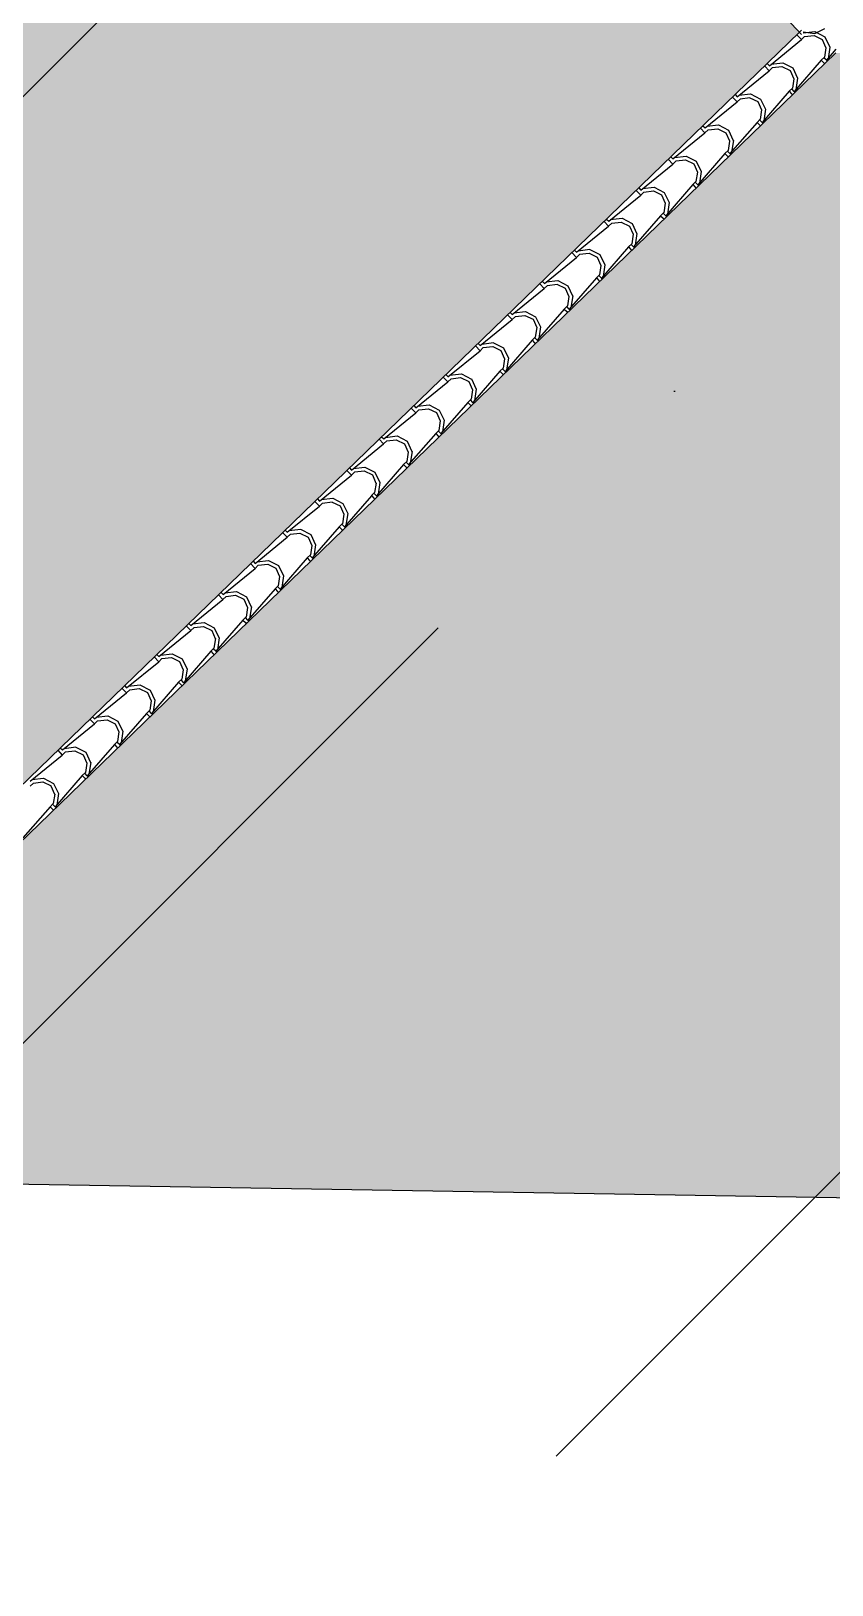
# Model space of a CAD drawing. Header units: millimetres. Extents: x 648844 to 649530, y 1246379 to 1246752.
# Drawn here: x 649233.36 to 649236.35, y 1246479.68 to 1246485.48 of the extents above; entities that cross this region are included whole.
import ezdxf

# ---------------------------------------------------------------- set-up
doc = ezdxf.new("R2010")
doc.units = ezdxf.units.MM
doc.header["$LTSCALE"] = 20
doc.header["$MEASUREMENT"] = 0
doc.layers.get('0').update_dxf_attribs({"linetype": 'CONTINUOUS'})
doc.layers.add('TECHO', color=30, linetype='CONTINUOUS')

# ---------------------------------------------------------------- blocks, each defined once
blk = doc.blocks.new('TEJA45')
at = {"layer": 'TECHO'}
for p, q in [((-1.491325941711231, 2.938754059107264), (-1.392073490365533, 3.056911568738805)), ((-1.609483662184033, 2.820596588504205), (-1.510231210838334, 2.938754098135746)), ((-1.522165615273849, 2.888982832332363), (-1.516257691783522, 2.932701188585078)), ((-1.510186875845577, 2.938745022150432), (-1.513753935436576, 2.942312081741427)), ((-1.510186875845605, 2.938745022150421), (-1.500734272394702, 2.929292418699518)), ((-1.507813047882699, 2.891654975032647), (-1.503086780620322, 2.927102184309398)), ((-1.500734272394673, 2.948197625601342), (-1.504301331985666, 2.95176468519233)), ((-1.503097423257209, 2.926929267836826), (-1.491281668943579, 2.938745022150453)), ((-1.49128166894377, 2.938745022150432), (-1.500734272394673, 2.948197625601335)), ((-1.503098014517263, 2.851279628119784), (-1.522003237734651, 2.88908999400703)), ((-1.493480520623876, 2.860916346264851), (-1.507659434346635, 2.891637383167058)), ((-1.465308987481798, 2.832407404116246), (-1.503119353369044, 2.851312627333634)), ((-1.462787576094982, 2.846724118068312), (-1.493508612997189, 2.860903031791072)), ((-1.427362813048838, 2.8513227440679), (-1.462810022325584, 2.846596476805527)), ((-1.41566084133661, 2.863124194543236), (-1.427476595650241, 2.851308440229609)), ((-1.727641382656969, 2.702439117900973), (-1.628388931311271, 2.820596627532513)), ((-1.640324190830356, 2.770824455898556), (-1.634416267340029, 2.81454281215127)), ((-1.628344418981847, 2.820587479014158), (-1.631911478572839, 2.82415453860515)), ((-1.628344418981868, 2.820587479014147), (-1.618891815530965, 2.811134875563244)), ((-1.625970498497189, 2.773498493941911), (-1.621244231234812, 2.808945703218662)), ((-1.618891815530944, 2.830040082465064), (-1.622458875121929, 2.833607142056053)), ((-1.621254966393487, 2.808771724700552), (-1.609439212079856, 2.820587479014179)), ((-1.609439212080048, 2.820587479014161), (-1.618891815530951, 2.830040082465064)), ((-1.415650366864142, 2.844215556880823), (-1.533807876495686, 2.744963105535124)), ((-1.42165768707698, 2.838195342137173), (-1.465376043329698, 2.83228741864685)), ((-1.621255544396, 2.733121896871847), (-1.640160767613388, 2.770932262759093)), ((-1.611636929394813, 2.742759883074104), (-1.625815843117572, 2.773480919976311)), ((-1.583466718729717, 2.714249874237503), (-1.621277084616963, 2.73315509745489)), ((-1.580944039285683, 2.728567709297419), (-1.61166507618789, 2.742746623020178)), ((-1.545519294137819, 2.733165293453617), (-1.580966503414565, 2.728439026191243)), ((-1.533818384472887, 2.744966651406965), (-1.545634138786518, 2.733150897093338)), ((-1.516392857943956, 2.727541124878073), (-1.533818384472831, 2.744966651406948)), ((-1.845799103129757, 2.584281647297914), (-1.746546651784058, 2.702439156929454)), ((-1.758482766386621, 2.652666079466556), (-1.752574842896294, 2.696384435719271)), ((-1.74650196211811, 2.702429935877895), (-1.750069021709102, 2.70599699546889)), ((-1.746501962118138, 2.702429935877877), (-1.737049358667235, 2.692977332426974)), ((-1.744127949111437, 2.655342012852969), (-1.73940168184906, 2.69078922212972)), ((-1.737049358667214, 2.711882539328798), (-1.740616418258206, 2.715449598919786)), ((-1.739412509529764, 2.690614181564278), (-1.727596755216133, 2.702429935877905)), ((-1.727596755216311, 2.702429935877895), (-1.737049358667214, 2.711882539328798)), ((-1.533807837467243, 2.726057836407978), (-1.651965347098788, 2.62680538506228)), ((-1.539816063509036, 2.720036766580851), (-1.583534419761754, 2.714128843090528)), ((-1.525845461394859, 2.718088521427173), (-1.533818384472831, 2.726061444505142)), ((-1.739413074274765, 2.61496416562397), (-1.758318297492153, 2.652774531511216)), ((-1.729793338165379, 2.624603419882536), (-1.743972251888138, 2.655324456784744)), ((-1.701624449977587, 2.596092344358734), (-1.739434815864833, 2.614997567576122)), ((-1.699100502478018, 2.610411300527293), (-1.729821539380225, 2.624590214250052)), ((-1.6636757752268, 2.615007842839329), (-1.699122984503546, 2.610281575576956)), ((-1.651975927609165, 2.626809108270695), (-1.663791681922795, 2.614993353957068)), ((-1.634550401080226, 2.609383581741803), (-1.651975927609101, 2.626809108270681)), ((-1.963956823602409, 2.466124176695029), (-1.86470437225671, 2.58428168632657)), ((-1.876641341943376, 2.53450770303095), (-1.87073341845305, 2.578226059283665)), ((-1.864659505254387, 2.584272392741614), (-1.868226564845386, 2.587839452332609)), ((-1.864659505254409, 2.584272392741603), (-1.855206901803506, 2.5748197892907)), ((-1.86228539972555, 2.537185531764937), (-1.857559132463173, 2.572632741041687)), ((-1.855206901803498, 2.593724996192527), (-1.85877396139449, 2.597292055783516)), ((-1.857570052666041, 2.572456638428005), (-1.845754298352411, 2.584272392741632)), ((-1.845754298352588, 2.584272392741617), (-1.855206901803491, 2.59372499619252)), ((-1.651965308070309, 2.607900115935173), (-1.770122817701854, 2.508647664589475)), ((-1.657974439943793, 2.601878191024166), (-1.701692796196511, 2.595970267533843)), ((-1.644003004531122, 2.599930978290903), (-1.651975927609094, 2.607903901368879)), ((-1.857570604153551, 2.496806434376108), (-1.876475827370939, 2.534616800263354)), ((-1.847949746935555, 2.506446956690137), (-1.862128660658314, 2.537167993592345)), ((-1.81978218122547, 2.477934814479969), (-1.857592547112716, 2.496840037697357)), ((-1.817256965670367, 2.49225489175716), (-1.847978002572574, 2.506433805479919)), ((-1.781832256315774, 2.496850392225053), (-1.81727946559252, 2.492124124962679)), ((-1.770133470745442, 2.508651565134425), (-1.781949225059073, 2.496835810820798)), ((-1.752707944216503, 2.491226038605529), (-1.770133470745385, 2.508651565134411)), ((-2.082114544075353, 2.347966706091803), (-1.982862092729654, 2.466124215723344)), ((-1.994799917499641, 2.416349326598954), (-1.988891994009315, 2.460067682851669)), ((-1.982817048390658, 2.466114849605344), (-1.986384107981657, 2.469681909196343)), ((-1.982817048390686, 2.466114849605333), (-1.973364444939783, 2.45666224615443)), ((-1.980442850339919, 2.419029050675103), (-1.975716583077542, 2.454476259951853)), ((-1.973364444939762, 2.47556745305625), (-1.976931504530747, 2.479134512647239)), ((-1.975727595802319, 2.454299095291731), (-1.963911841488688, 2.466114849605358)), ((-1.963911841488859, 2.46611484960534), (-1.973364444939762, 2.475567453056243)), ((-1.770122778673361, 2.489742395462365), (-1.888280288304905, 2.390489944116666)), ((-1.776132816376737, 2.483719615467727), (-1.819851172629456, 2.477811691977404)), ((-1.762160547667406, 2.481773435154633), (-1.770133470745371, 2.489746358232598)), ((-1.975728134032288, 2.378648703128178), (-1.994633357249675, 2.416459069015424)), ((-1.966106155705724, 2.388290493497742), (-1.980285069428483, 2.419011530399949)), ((-1.935413428861061, 2.374098482986273), (-1.966134465763268, 2.388277396709032)), ((-1.888291013881719, 2.390494021998155), (-1.90010676819535, 2.378678267684528)), ((-1.870865487352773, 2.373068495469258), (-1.888291013881648, 2.390494021998133)), ((-2.200272264548296, 2.229809235488567), (-2.101019813202598, 2.347966745120107)), ((-2.112958493056141, 2.29819095016515), (-2.107050569565814, 2.341909306417865)), ((-2.100974591526935, 2.347957306469077), (-2.104541651117927, 2.351524366060072)), ((-2.100974591526956, 2.347957306469056), (-2.091521988076053, 2.338504703018152)), ((-2.098600300954161, 2.300872569586161), (-2.093874033691783, 2.336319778862912)), ((-2.091521988076039, 2.357409909919983), (-2.095089047667024, 2.360976969510965)), ((-2.093885138938596, 2.336141552155457), (-2.082069384624965, 2.347957306469084)), ((-2.082069384625136, 2.347957306469073), (-2.091521988076039, 2.357409909919976)), ((-1.888280249276434, 2.37158467498956), (-2.006437758907978, 2.272332223643861)), ((-1.937939912473368, 2.359777284601215), (-1.975750278360614, 2.378682507818603)), ((-1.894291192810599, 2.365561039911164), (-1.938009549063317, 2.359653116420841)), ((-1.899988737404293, 2.378692941610829), (-1.935435946681039, 2.373966674348456)), ((-1.880318090803677, 2.363615892018363), (-1.888291013881641, 2.371588815096327)), ((-2.093885663911045, 2.260490971880294), (-2.112790887128433, 2.298301337767541)), ((-2.084262564476674, 2.270134030307005), (-2.098441478199433, 2.300855067209213)), ((-2.053569892051748, 2.25594207421538), (-2.084290928953955, 2.270120987938139)), ((-2.006448557017997, 2.272336478861885), (-2.018264311331627, 2.260520724548257)), ((-1.989023030489044, 2.254910952332985), (-2.006448557017926, 2.272336478861867)), ((-2.318429985020934, 2.111651764885686), (-2.219177533675236, 2.229809274517226)), ((-2.231117068612647, 2.180032573731356), (-2.225209145122321, 2.223750929984071)), ((-2.219132134663198, 2.229799763332796), (-2.222699194254197, 2.233366822923792)), ((-2.219132134663234, 2.229799763332785), (-2.209679531212331, 2.220347159881882)), ((-2.216757751568522, 2.182716088496324), (-2.212031484306145, 2.218163297773074)), ((-2.209679531212309, 2.239252366783706), (-2.213246590803301, 2.242819426374698)), ((-2.212042682074873, 2.217984009019183), (-2.200226927761243, 2.22979976333281)), ((-2.200226927761406, 2.2297997633328), (-2.209679531212309, 2.239252366783703)), ((-2.006437719879585, 2.25342695451668), (-2.124595229511129, 2.154174503170982)), ((-2.056097643721252, 2.24161975472245), (-2.093908009608498, 2.260524977939838)), ((-2.012449569244438, 2.2474024643546), (-2.056167925497157, 2.241494540864277)), ((-2.018145218494176, 2.260535490996432), (-2.053592427770923, 2.255809223734058)), ((-1.998475633939947, 2.245458348882085), (-2.006448557017919, 2.253431271960061)), ((-2.212043193789803, 2.142333240632382), (-2.230948417007191, 2.180143606519628)), ((-2.20241897324761, 2.151977567116258), (-2.216597886970369, 2.182698604018466)), ((-2.171726355244928, 2.137785665445634), (-2.202447392147135, 2.151964579168393)), ((-2.124606100154274, 2.154178935725614), (-2.136421854467905, 2.142363181411987)), ((-2.107180573625321, 2.136753409196714), (-2.124606100154196, 2.154178935725589)), ((-2.436587705493885, 1.993494294282453), (-2.337335254148186, 2.111651803913993)), ((-2.349275644168912, 2.061874197299353), (-2.343367720678586, 2.105592553552068)), ((-2.337289677799475, 2.111642220196526), (-2.340856737390467, 2.115209279787518)), ((-2.337289677799504, 2.111642220196511), (-2.327837074348601, 2.102189616745608)), ((-2.33491520218265, 2.064559607408288), (-2.330188934920272, 2.100006816685038)), ((-2.327837074348579, 2.121094823647432), (-2.331404133939571, 2.124661883238428)), ((-2.330200225211151, 2.099826465882909), (-2.31838447089752, 2.111642220196536)), ((-2.318384470897676, 2.111642220196526), (-2.327837074348579, 2.121094823647429)), ((-2.124595190482559, 2.135269234043939), (-2.242752700114103, 2.03601678269824)), ((-2.17425537496915, 2.123462224843689), (-2.212065740856396, 2.142367448061076)), ((-2.130607945679202, 2.129243888797919), (-2.17432630193192, 2.123335965307596)), ((-2.136301699582702, 2.142378040382205), (-2.171748908859449, 2.137651773119831)), ((-2.116633177076217, 2.127300805745815), (-2.124606100154182, 2.13527372882378)), ((-2.330200723668554, 2.024175509384502), (-2.349105946885942, 2.061985875271748)), ((-2.320575382017786, 2.033821103923863), (-2.334754295740545, 2.06454214082607)), ((-2.289882818435615, 2.01962925667474), (-2.320603855337822, 2.033808170397499)), ((-2.242763643290552, 2.036021392589344), (-2.254579397604182, 2.024205638275717)), ((-2.225338116761591, 2.018595866060441), (-2.242763643290466, 2.036021392589316)), ((-2.554745425966679, 1.875336823679397), (-2.455492974620981, 1.993494333310938)), ((-2.467434219725661, 1.943715820863755), (-2.461526296235334, 1.987434177116469)), ((-2.455447220935753, 1.993484677060259), (-2.459014280526752, 1.997051736651255)), ((-2.455447220935774, 1.993484677060245), (-2.445994617484871, 1.984032073609342)), ((-2.453072652796898, 1.946403126319346), (-2.448346385534521, 1.981850335596096)), ((-2.44599461748485, 2.002937280511166), (-2.449561677075842, 2.006504340102154)), ((-2.448357768347428, 1.981668922746636), (-2.436542014033797, 1.993484677060263)), ((-2.436542014033947, 1.993484677060259), (-2.44599461748485, 2.002937280511162)), ((-2.242752661085667, 2.017111513571098), (-2.360910170717212, 1.9178590622254)), ((-2.292413106217069, 2.005304694964952), (-2.330223472104315, 2.02420991818234)), ((-2.248766322111251, 2.011085313241601), (-2.292484678363969, 2.005177389751278)), ((-2.254458180671243, 2.024220589767982), (-2.28990538994799, 2.019494322505608)), ((-2.234790720212494, 2.009143262609545), (-2.242763643290459, 2.017116185687509)), ((-2.44835825354734, 1.906017778136647), (-2.467263476764728, 1.943828144023893)), ((-2.438731790788353, 1.915664640732292), (-2.452910704511112, 1.946385677634499)), ((-2.408039281627133, 1.901472847904234), (-2.43876031852934, 1.915651761626993)), ((-2.360921186426829, 1.917863849453074), (-2.372736940740459, 1.906048095139447)), ((-2.343495659897862, 1.90043832292417), (-2.360921186426737, 1.917863849453049)), ((-2.672903146439467, 1.757179353076342), (-2.573650695093768, 1.875336862707883)), ((-2.585592795282174, 1.825557444429958), (-2.579684871791848, 1.869275800682672)), ((-2.573604764072023, 1.875327133923982), (-2.577171823663022, 1.878894193514977)), ((-2.573604764072044, 1.875327133923967), (-2.564152160621141, 1.865874530473064)), ((-2.571230103411139, 1.828246645230415), (-2.566503836148762, 1.863693854507165)), ((-2.564152160621127, 1.884779737374888), (-2.567719220212119, 1.88834679696588)), ((-2.566515311483705, 1.863511379610362), (-2.554699557170075, 1.875327133923989)), ((-2.554699557170224, 1.875327133923978), (-2.564152160621127, 1.884779737374881)), ((-2.360910131688769, 1.898953793098254), (-2.479067641320313, 1.799701341752556)), ((-2.410570837464959, 1.887147165086184), (-2.448381203352206, 1.906052388303571)), ((-2.366924698545105, 1.892926737685034), (-2.410643054797823, 1.887018814194711)), ((-2.372614661760217, 1.906063139153702), (-2.408061871036963, 1.901336871891328)), ((-2.352948263348765, 1.890985719473271), (-2.360921186426737, 1.898958642551243)), ((-2.566515783426098, 1.78786004688876), (-2.585421006643486, 1.825670412776006)), ((-2.556888199558905, 1.797508177540724), (-2.571067113281664, 1.828229214442931)), ((-2.479078729563106, 1.799706306316804), (-2.490894483876737, 1.787890552003176)), ((-2.461653203034139, 1.782280779787897), (-2.479078729563014, 1.799706306316772)), ((-2.791060866912261, 1.639021882473276), (-2.691808415566562, 1.757179392104817)), ((-2.703751370838674, 1.707399067996157), (-2.697843447348347, 1.751117424248871)), ((-2.691762307208286, 1.757169590787711), (-2.695329366799285, 1.760736650378707)), ((-2.691762307208322, 1.757169590787701), (-2.682309703757419, 1.747716987336798)), ((-2.689387554025622, 1.710090164139668), (-2.684661286763244, 1.745537373416418)), ((-2.68230970375739, 1.766622194238618), (-2.685876763348382, 1.770189253829606)), ((-2.684672854619983, 1.745353836474088), (-2.672857100306352, 1.757169590787715)), ((-2.672857100306487, 1.757169590787715), (-2.68230970375739, 1.766622194238618)), ((-2.479067602291835, 1.780796072625453), (-2.597225111923379, 1.681543621279754)), ((-2.528728568712815, 1.768989635207408), (-2.566538934600061, 1.787894858424796)), ((-2.526195744818651, 1.783316439133724), (-2.556916781720858, 1.797495352856483)), ((-2.485083074978945, 1.774768162128474), (-2.528801431231663, 1.768860238638151)), ((-2.490771142849198, 1.787905688539425), (-2.526218352125944, 1.783179421277051)), ((-2.471105806485035, 1.772828176336997), (-2.479078729563007, 1.780801099414965)), ((-2.684673313304828, 1.669702315640802), (-2.703578536522215, 1.707512681528048)), ((-2.675044608329848, 1.679351714349984), (-2.689223522052608, 1.710072751252191)), ((-2.909218587385205, 1.520864411870047), (-2.809966136039506, 1.639021921501588)), ((-2.821909946394939, 1.589240691564164), (-2.816002022904613, 1.632959047816879)), ((-2.809919850344563, 1.639012047651438), (-2.813486909935556, 1.64257910724243)), ((-2.809919850344592, 1.639012047651423), (-2.800467246893689, 1.62955944420052)), ((-2.807545004639749, 1.591933683051629), (-2.802818737377372, 1.627380892328379)), ((-2.800467246893668, 1.648464651102348), (-2.80403430648466, 1.65203171069334)), ((-2.80283039775626, 1.627196293337814), (-2.79101464344263, 1.639012047651441)), ((-2.791014643442765, 1.639012047651441), (-2.800467246893668, 1.648464651102344)), ((-2.597225072894851, 1.662638352152683), (-2.715382582526395, 1.563385900806985)), ((-2.646886299960748, 1.650832105328671), (-2.684696665847994, 1.669737328546059)), ((-2.644352208010176, 1.665160030363211), (-2.675073244912383, 1.67933894408597)), ((-2.603241451413716, 1.65660958657179), (-2.646959807666434, 1.650701663081467)), ((-2.608927623939977, 1.6697482379249), (-2.644374833216723, 1.665021970662526)), ((-2.597236272699384, 1.681548763180533), (-2.609052027013014, 1.669733008866906)), ((-2.579810746170402, 1.664123236651626), (-2.597236272699277, 1.681548763180501)), ((-2.589263349621298, 1.654670633200727), (-2.59723627269927, 1.662643556278695)), ((-2.802830843183607, 1.55154458439295), (-2.821736066400995, 1.589354950280196)), ((-2.793201017100024, 1.561195251157582), (-2.807379930822783, 1.591916288059789)), ((-3.027376307857843, 1.402706941267166), (-2.928123856512144, 1.520864450898706)), ((-2.940068521951446, 1.471082315130367), (-2.934160598461119, 1.514800671383082)), ((-2.928077393480834, 1.520854504515164), (-2.931644453071826, 1.524421564106159)), ((-2.928077393480862, 1.520854504515153), (-2.918624790029959, 1.51140190106425)), ((-2.92570245525399, 1.473777201962687), (-2.920976187991613, 1.509224411239437)), ((-2.918624790029938, 1.530307107966074), (-2.92219184962093, 1.533874167557062)), ((-2.920987940892537, 1.50903875020154), (-2.909172186578907, 1.520854504515167)), ((-2.909172186579035, 1.520854504515167), (-2.918624790029938, 1.53030710796607)), ((-2.715382543497967, 1.544480631679839), (-2.833540053129511, 1.445228180334141)), ((-2.76504403120866, 1.532674575449917), (-2.802854397095906, 1.551579798667305)), ((-2.762508671201701, 1.547003621592701), (-2.793229708103908, 1.56118253531546)), ((-2.721399827845751, 1.538451011015471), (-2.765118184098469, 1.532543087525148)), ((-2.727084105028048, 1.55159078731074), (-2.762531314304795, 1.546864520048366)), ((-2.715393815835661, 1.563391220044263), (-2.727209570149292, 1.551575465730636)), ((-2.697968289306679, 1.545965693515353), (-2.715393815835554, 1.563391220044231)), ((-2.707420892757582, 1.536513090064457), (-2.715393815835547, 1.544486013142421)), ((-2.920988373062372, 1.433386853145059), (-2.939893596279759, 1.471197219032305)), ((-2.911357425870584, 1.443038787966014), (-2.925536339593343, 1.473759824868221)), ((-3.145534028330495, 1.284549470664281), (-3.046281576984796, 1.402706980295822)), ((-3.058227097507704, 1.352923938698371), (-3.052319174017377, 1.396642294951086)), ((-3.046234936617104, 1.402696961378897), (-3.049801996208103, 1.406264020969893)), ((-3.04623493661714, 1.402696961378876), (-3.036782333166236, 1.393244357927973)), ((-3.036782333166215, 1.412149564829807), (-3.0403493927572, 1.415716624420792)), ((-3.039145484028815, 1.390881207065267), (-3.027329729715184, 1.402696961378894)), ((-3.027329729715305, 1.402696961378897), (-3.036782333166208, 1.4121495648298)), ((-2.833540014101025, 1.426322911207034), (-2.95169752373257, 1.327070459861336)), ((-2.883201762456515, 1.414517045571142), (-2.921012128343762, 1.433422268788529)), ((-2.880665134393212, 1.428847212822195), (-2.911386171295419, 1.443026126544954)), ((-2.839558204279591, 1.420292435458908), (-2.883276560532309, 1.414384511968585)), ((-2.845240586117015, 1.43343333669646), (-2.880687795393762, 1.428707069434086)), ((-2.833551358971938, 1.445233676907993), (-2.845367113285569, 1.433417922594366)), ((-2.81612583244295, 1.427808150379082), (-2.833551358971825, 1.445233676907957)), ((-2.825578435893853, 1.418355546928183), (-2.833551358971818, 1.426328470006148)), ((-3.039145902941115, 1.315229121897154), (-3.058051126158503, 1.3530394877844)), ((-3.043859905868239, 1.355620720873752), (-3.039133638605861, 1.391067930150502)), ((-3.029513834641143, 1.32488232477445), (-3.043692748363902, 1.355603361676657)), ((-3.263691748803296, 1.166392000061222), (-3.164439297457598, 1.284549509692763)), ((-3.176385673064452, 1.23476556226278), (-3.170477749574125, 1.278483918515494)), ((-3.164392479753374, 1.28453941824262), (-3.167959539344373, 1.288106477833619)), ((-3.16439247975341, 1.284539418242609), (-3.154939876302507, 1.275086814791706)), ((-3.154939876302478, 1.293992021693526), (-3.15850693589347, 1.297559081284522)), ((-3.157303027165092, 1.272723663928993), (-3.145487272851462, 1.28453941824262)), ((-3.145487272851575, 1.28453941824262), (-3.154939876302478, 1.293992021693523)), ((-2.951697484704127, 1.308165190734183), (-3.069854994335671, 1.208912739388484)), ((-3.00135949370442, 1.296359515692391), (-3.039169859591667, 1.315264738909779)), ((-2.998821597584737, 1.310690804051681), (-3.029542634486944, 1.32486971777444)), ((-2.957716580713459, 1.302133859902348), (-3.001434936966177, 1.296225936412025)), ((-2.963397067206891, 1.315275886082055), (-2.998844276483638, 1.310549618819682)), ((-2.951708902108216, 1.327076133771723), (-2.963524656421846, 1.315260379458095)), ((-2.93428337557922, 1.309650607242808), (-2.951708902108102, 1.327076133771691)), ((-2.943735979030116, 1.300198003791909), (-2.951708902108088, 1.308170926869881)), ((-3.157303432819873, 1.197071390649249), (-3.176208656037261, 1.234881756536495)), ((-3.16201735648248, 1.237464239784806), (-3.157291089220102, 1.272911449061557)), ((-3.147670243411703, 1.206725861582878), (-3.161849157134462, 1.237446898485086)), ((-3.381849469276368, 1.048234529457822), (-3.282597017930669, 1.166392039089363)), ((-3.282550022889659, 1.166381875106353), (-3.286117082480651, 1.169948934697345)), ((-3.28255002288968, 1.166381875106332), (-3.273097419438777, 1.156929271655429)), ((-3.273097419438756, 1.175834478557256), (-3.276664479029741, 1.179401538148245)), ((-3.27546057030137, 1.154566120792719), (-3.263644815987739, 1.166381875106346)), ((-3.263644815987853, 1.166381875106349), (-3.273097419438756, 1.175834478557253)), ((-3.069854955307193, 1.190007470261374), (-3.188012464938737, 1.090755018915676)), ((-3.119517224952311, 1.178201985813626), (-3.157327590839557, 1.197107209031014)), ((-3.116978060776262, 1.192534395281175), (-3.147699097678469, 1.206713309003934)), ((-3.075874957147306, 1.183975284345788), (-3.119593313400024, 1.178067360855465)), ((-3.081553548295865, 1.197118435467772), (-3.117000757572612, 1.192392168205398)), ((-3.069866445244493, 1.208918590635452), (-3.081682199558124, 1.197102836321825)), ((-3.052440918715497, 1.191493064106538), (-3.069866445244365, 1.20891859063541)), ((-3.061893522166393, 1.182040460655639), (-3.069866445244358, 1.190013383733604)), ((-3.294544248621207, 1.116607185827174), (-3.288636325130881, 1.160325542079889)), ((-3.275460962698638, 1.078913659401358), (-3.294366185916026, 1.116724025288605)), ((-3.280174807096721, 1.119307758695868), (-3.275448539834343, 1.154754967972618)), ((-3.265826652182639, 1.088569398392131), (-3.280005565905398, 1.119290435294339)), ((-3.500007189749034, 0.9300770588549305), (-3.400754738403336, 1.048234568486471)), ((-3.400707566025922, 1.048224331970076), (-3.404274625616914, 1.051791391561068)), ((-3.400707566025957, 1.048224331970065), (-3.391254962575054, 1.038771728519162)), ((-3.391254962575026, 1.057676935420989), (-3.394822022166011, 1.061243995011978)), ((-3.393618113437647, 1.036408577656445), (-3.381802359124016, 1.048224331970072)), ((-3.381802359124123, 1.048224331970079), (-3.391254962575026, 1.057676935420982)), ((-3.188012425910266, 1.071849749788566), (-3.30616993554181, 0.9725972984428672)), ((-3.237674956200188, 1.060044455934861), (-3.275485322087434, 1.078949679152249)), ((-3.235134523969421, 1.074377986511426), (-3.265855560871628, 1.088556900234185)), ((-3.194033333579362, 1.065816708789466), (-3.237751689832081, 1.059908785299143)), ((-3.199710029384846, 1.078960984853495), (-3.235157238661593, 1.074234717591121)), ((-3.18802398838077, 1.090761047499182), (-3.199839742694401, 1.078945293185555)), ((-3.170598461851768, 1.073335520970264), (-3.188023988380642, 1.090761047499139)), ((-3.180051065302663, 1.063882917519361), (-3.188023988380642, 1.071855840597337)), ((-3.412702824177472, 0.9984488093951853), (-3.406794900687146, 1.0421671656479)), ((-3.393618492577396, 0.9607559281534783), (-3.412523715794784, 0.9985662940407245)), ((-3.398332257710976, 1.001151277606926), (-3.393605990448599, 1.036598486883676)), ((-3.383983060952815, 0.9704129351997395), (-3.398161974675574, 1.001133972101947)), ((-3.618164910221822, 0.8119195882518788), (-3.518912458876123, 0.9300770978834194)), ((-3.518865109162199, 0.9300667888338054), (-3.522432168753198, 0.933633848424801)), ((-3.518865109162228, 0.9300667888337877), (-3.509412505711325, 0.9206141853828846)), ((-3.509412505711303, 0.9395193922847085), (-3.512979565302295, 0.943086451875697)), ((-3.511775656573924, 0.9182510345201713), (-3.499959902260294, 0.9300667888337983)), ((-3.4999599022604, 0.9300667888337983), (-3.509412505711303, 0.9395193922847014)), ((-3.306169896513282, 0.9536920293157962), (-3.424327406144826, 0.8544395779700977)), ((-3.355832687448093, 0.9418869260561102), (-3.393643053335339, 0.9607921492734981)), ((-3.353290987159291, 0.9562215777401519), (-3.384012024061498, 0.970400491462911)), ((-3.312191710014105, 0.9476581332327818), (-3.355910066266823, 0.9417502097424588)), ((-3.31786651047382, 0.9608035342392149), (-3.353313719750567, 0.9560772669768411)), ((-3.306181531517048, 0.9726035043629118), (-3.317997285830678, 0.9607877500492847)), ((-3.288756004988038, 0.9551779778339942), (-3.306181531516913, 0.9726035043628727)), ((-3.298208608438941, 0.9457253743830982), (-3.306181531516906, 0.9536982974610595)), ((-3.530861399734214, 0.8802904329595833), (-3.524953476243887, 0.9240087892122979)), ((-3.511776022456154, 0.8425981969055734), (-3.530681245673541, 0.8804085627928195)), ((-3.516489708325459, 0.8829947965161828), (-3.511763441063081, 0.918442005792933)), ((-3.502139469723382, 0.8522564720081682), (-3.516318383446141, 0.8829775089103755)), ((-3.637022652298469, 0.8119092456975316), (-3.640589711889469, 0.8154763052885272)), ((-3.627570048847574, 0.8213618491484418), (-3.631137108438566, 0.8249289087394338)), ((-3.61811744539667, 0.8119092456975316), (-3.627570048847574, 0.8213618491484347)), ((-3.424327367116383, 0.8355343088429557), (-3.542484876747928, 0.7362818574972572)), ((-3.473990418695976, 0.8237293961773489), (-3.511800784583222, 0.8426346193947367)), ((-3.471447450350816, 0.8380651689696457), (-3.502168487253023, 0.8522440826924047)), ((-3.430350086447064, 0.8294995576763391), (-3.474068442699782, 0.8235916341860161)), ((-3.436022991562787, 0.8426460836249312), (-3.471470200839534, 0.8379198163625574)), ((-3.424339074653325, 0.8544459612266415), (-3.436154828966956, 0.8426302069130145)), ((-3.406913548124315, 0.8370204346977168), (-3.42433907465319, 0.8544459612265918)), ((-3.416366151575211, 0.8275678312468173), (-3.424339074653183, 0.8355407543247892)), ((-3.736322630694765, 0.693762117648653), (-3.637070179349067, 0.8119196272801936)), ((-3.649019975290479, 0.7621320565275838), (-3.643112051800152, 0.8058504127802983)), ((-3.629933552334919, 0.7244404656576862), (-3.648838775552306, 0.7622508315449323)), ((-3.637022652298498, 0.8119092456975174), (-3.627570048847595, 0.8024566422466144)), ((-3.634647158939579, 0.7648383154281468), (-3.629920891677202, 0.800285524704897)), ((-3.620295878494325, 0.7341000088174248), (-3.634474792217084, 0.764821045719632)), ((-3.629933199710202, 0.8000934913838975), (-3.618117445396571, 0.8119092456975245)), ((-3.75518019543474, 0.6937517025612614), (-3.758747255025732, 0.697318762152257)), ((-3.745727591983844, 0.703204306012168), (-3.749294651574829, 0.7067713656031565)), ((-3.736274988532941, 0.6937517025612578), (-3.745727591983844, 0.7032043060121609)), ((-3.542484837719485, 0.7173765883701151), (-3.660642347351029, 0.6181241370244166)), ((-3.592148149943888, 0.705571866298591), (-3.629958515831134, 0.7244770895159789)), ((-3.589603913543165, 0.719908760199516), (-3.620324950445372, 0.734087673922275)), ((-3.548508462881806, 0.7113409821196583), (-3.592226819134524, 0.7054330586293354)), ((-3.554179472650858, 0.7244886330107718), (-3.589626681927605, 0.719762365748398)), ((-3.542496617789602, 0.7362884180903713), (-3.554312372103233, 0.7244726637767442)), ((-3.525071091260585, 0.7188628915614501), (-3.54249661778946, 0.7362884180903251)), ((-3.534523694711481, 0.7094102881105471), (-3.542496617789453, 0.7173832111885154)), ((-3.854480351167602, 0.5756046470455338), (-3.755227899821904, 0.6937621566770744)), ((-3.767178550847227, 0.6439736800919889), (-3.7612706273569, 0.6876920363447034)), ((-3.748091082213669, 0.6062827344097776), (-3.766996305431057, 0.6440931002970238)), ((-3.755180195434768, 0.6937517025612472), (-3.745727591983865, 0.6842990991103441)), ((-3.752804609553827, 0.6466818343392049), (-3.74807834229145, 0.682129043615955)), ((-3.738452287264877, 0.6159435456258606), (-3.752631200987636, 0.6466645825280679)), ((-3.748090742846479, 0.6819359482476237), (-3.736274988532848, 0.6937517025612507)), ((-3.863885135120121, 0.5850467628758977), (-3.867452194711113, 0.5886138224668898)), ((-3.854432531669218, 0.5755941594249876), (-3.863885135120121, 0.5850467628758906)), ((-3.66064230832248, 0.5992188678973811), (-3.778799817954024, 0.4999664165516826)), ((-3.710305881191765, 0.5874143364198297), (-3.748116247079011, 0.6063195596372175)), ((-3.707760376733852, 0.601752351428626), (-3.738481413636059, 0.6159312651513851)), ((-3.666666839313869, 0.59318240656334), (-3.710385195566587, 0.587274483073017)), ((-3.672335953740742, 0.6063311823963673), (-3.707783163017488, 0.6016049151339935)), ((-3.66065416092588, 0.618130874954101), (-3.67246991523951, 0.606315120640474)), ((-3.643228634396856, 0.6007053484251763), (-3.660654160925731, 0.6181308749540513)), ((-3.652681237847752, 0.5912527449742733), (-3.660654160925723, 0.5992256680522452)), ((-3.972638071640318, 0.4574471764425745), (-3.87338562029462, 0.5756046860741151)), ((-3.885337126403741, 0.5258153036581881), (-3.879429202913414, 0.5695336599109027)), ((-3.86624861209242, 0.4881250031618727), (-3.885153835309808, 0.5259353690491189)), ((-3.873337738571017, 0.5755941594249876), (-3.876904798162009, 0.5791612190159832)), ((-3.873337738571045, 0.5755941594249734), (-3.863885135120142, 0.5661415559740703)), ((-3.870962060168189, 0.5285253532493641), (-3.866235792905812, 0.5639725625261143)), ((-3.856608696035053, 0.497787082433458), (-3.870787609757812, 0.5285081193356653)), ((-3.866248285982756, 0.5637784051113499), (-3.854432531669126, 0.5755941594249769)), ((-3.982042678256384, 0.4668892197396239), (-3.985609737847369, 0.4704562793306124)), ((-3.972590074805481, 0.4574366162887173), (-3.982042678256384, 0.4668892197396204)), ((-3.778799778925574, 0.481061147424537), (-3.896957288557118, 0.3818086960788385)), ((-3.828463612439649, 0.4692568065410647), (-3.866273978326895, 0.4881620297584526)), ((-3.825916839926194, 0.4835959426584964), (-3.856637876828401, 0.4977748563812554)), ((-3.784825215748612, 0.4750238310066557), (-3.82854357200133, 0.4691159075163327)), ((-3.790492434829723, 0.4881737317820871), (-3.825939644106469, 0.4834474645197133)), ((-3.778811704062157, 0.4999733318178308), (-3.790627458375788, 0.4881575775042037)), ((-3.761386177533133, 0.4825478052889061), (-3.778811704062008, 0.499973331817781)), ((-3.770838780984036, 0.4730952018380066), (-3.778811704062001, 0.4810681249159714)), ((-4.090795792113177, 0.3392897058394375), (-3.991543340767478, 0.4574472154709781)), ((-4.00349570195975, 0.4076569272280004), (-3.997587778469423, 0.451375283480715)), ((-3.984406141971199, 0.3699672719140104), (-4.003311365188587, 0.4077776378012565)), ((-3.99149528170728, 0.4574366162887209), (-3.995062341298265, 0.4610036758797094)), ((-3.991495281707316, 0.4574366162886996), (-3.982042678256413, 0.4479840128377965)), ((-3.98911951078243, 0.4103688721604328), (-3.984393243520053, 0.445816081437183)), ((-3.974765104806004, 0.379630619242711), (-3.988944018528763, 0.4103516561449183)), ((-3.984405829119034, 0.4456208619750761), (-3.972590074805403, 0.4574366162887031)), ((-4.100200221392662, 0.3487316766033537), (-4.103767280983654, 0.3522987361943422)), ((-4.090747617941759, 0.3392790731524435), (-4.100200221392662, 0.3487316766033466)), ((-3.896957249528676, 0.3629034269516929), (-4.01511475916022, 0.2636509756059944)), ((-3.946621343687589, 0.3510992766623282), (-3.984431709574835, 0.3700044998797161)), ((-3.944073303117726, 0.3654395338879866), (-3.974794340019933, 0.3796184476107456)), ((-3.902983592182473, 0.3568652554500957), (-3.946701948435191, 0.3509573319597727)), ((-3.908648915917794, 0.3700162811679313), (-3.944096125194541, 0.3652900139055575)), ((-3.896969247198435, 0.3818157886815605), (-3.908785001512065, 0.3700000343679335)), ((-3.879543720669396, 0.3643902621526323), (-3.896969247198271, 0.3818157886815072)), ((-3.888996324120292, 0.3549376587017328), (-3.896969247198264, 0.3629105817797047)), ((-4.208953512586021, 0.2211322352363077), (-4.109701061240322, 0.3392897448678482)), ((-4.121654277516505, 0.2894985507923984), (-4.115746354026179, 0.333216907045113)), ((-4.109652824843558, 0.3392790731524506), (-4.11321988443455, 0.3428461327434462)), ((-4.109652824843586, 0.3392790731524329), (-4.100200221392683, 0.3298264697015298)), ((-4.107276961396558, 0.2922123910723933), (-4.10255069413418, 0.3276596003491434)), ((-4.092921513576556, 0.2614741560511469), (-4.107100427299315, 0.2921951929533542)), ((-4.102563372255311, 0.3274633188388023), (-4.09074761794168, 0.3392790731524293)), ((-4.218357764528932, 0.2305741334670763), (-4.221924824119924, 0.2341411930580684)), ((-4.015114720131734, 0.2447457064788843), (-4.133272229763278, 0.1454932551331858)), ((-4.10256367184995, 0.2518095406661018), (-4.121468895067338, 0.289619906553348)), ((-4.064779074935451, 0.2329417467835526), (-4.102589440822697, 0.2518469700009405)), ((-4.062229766308398, 0.247283125117093), (-4.092950803210606, 0.2614620388398521)), ((-4.021141968616334, 0.2387066798935287), (-4.064860324869052, 0.2327987564032057)), ((-4.026805397007671, 0.2518588305535268), (-4.062252606284417, 0.247132563291153)), ((-4.015126790334712, 0.2636582455452903), (-4.026942544648342, 0.2518424912316632)), ((-3.997701263805673, 0.246232719016362), (-4.015126790334548, 0.263658245545237)), ((-4.007153867256569, 0.2367801155654625), (-4.015126790334541, 0.2447530386434345)), ((-4.327111233058744, 0.1029747646333448), (-4.227858781713046, 0.2211322742648854)), ((-4.239812853073012, 0.1713401743586012), (-4.233904929582685, 0.2150585306113157)), ((-4.227810367979828, 0.2211215300161697), (-4.231377427570827, 0.2246885896071689)), ((-4.227810367979856, 0.2211215300161555), (-4.218357764528953, 0.2116689265652525)), ((-4.22543441201104, 0.1740559099816537), (-4.220708144748663, 0.2095031192584038)), ((-4.220720915391588, 0.2093057757025285), (-4.208905161077958, 0.2211215300161555)), ((-4.208905161078029, 0.2211215300161768), (-4.218357764528932, 0.2305741334670799)), ((-4.13327219073485, 0.1265879860060402), (-4.251429700366394, 0.02733553466034166)), ((-4.220721201728708, 0.1336518094182217), (-4.239626424946096, 0.1714621753054679)), ((-4.211077922346732, 0.1433176928587514), (-4.225256836069491, 0.1740387297609587)), ((-4.182936806183349, 0.1147842169048019), (-4.220747172070595, 0.1336894401221898)), ((-4.180386229499931, 0.1291267163465832), (-4.211107266402138, 0.1433056300693423)), ((-4.139300345048383, 0.1205481043372068), (-4.183018701301101, 0.1146401808468838)), ((-4.144961878098442, 0.1337013799390085), (-4.180409087375189, 0.1289751126766348)), ((-4.133284333470989, 0.14550070240902), (-4.14510008778462, 0.133684948095393)), ((-4.115858806941944, 0.1280751758800847), (-4.133284333470819, 0.1455007024089596)), ((-4.12531141039284, 0.1186225724291852), (-4.133284333470812, 0.1265954955071535)), ((-4.381066017177957, 0.06124925080029442), (-4.346016502185769, 0.1029748036619225)), ((-4.35797142862927, 0.05318179792661226), (-4.352063505138943, 0.09690015417932685)), ((-4.345967911116098, 0.1029639868798995), (-4.349534970707083, 0.106531046470888)), ((-4.345967911116134, 0.1029639868798853), (-4.336515307665231, 0.09351138342898224)), ((-4.343591862625289, 0.05589942889270816), (-4.338865595362911, 0.09134663816945832)), ((-4.336515307665202, 0.1124165903308096), (-4.340082367256187, 0.1159836499217981)), ((-4.338878458527866, 0.0911482325662547), (-4.327062704214235, 0.1029639868798817)), ((-4.327062704214299, 0.1029639868798995), (-4.336515307665202, 0.1124165903308025)), ((-4.338878731607451, 0.01549407817028481), (-4.357783954824839, 0.05330444405753099)), ((-4.329234331117675, 0.02516122966800793), (-4.343413244840434, 0.05588226657021522)), ((-4.30109453743124, -0.003373312973963039), (-4.338904903318486, 0.01553191024342482)), ((-4.30109453743124, 0.003373312974005671), (-4.338904903318486, -0.01553191024338219)), ((-4.298542692691456, 0.01097030757607342), (-4.329263729593663, 0.02514922129883246)), ((-4.257458721482493, -0.002389528778763861), (-4.301177077735211, 0.003518394711559125)), ((-4.257458721483125, 0.002389528780526007), (-4.301177077735844, -0.003518394709796979)), ((-4.263118359186514, 0.01554392932484205), (-4.29856556846326, 0.01081766206246826)), ((-4.251441876607267, 0.02734315927274977), (-4.263257630920897, 0.01552740495912275)), ((-4.234016350078214, 0.009917632743814409), (-4.251441876607089, 0.02734315927269293)), ((-4.243468953529117, 0.0004650292929184729), (-4.251441876607082, 0.008437952370883295)), ((-4.243468953529124, -0.0004650292928261024), (-4.251441876607103, -0.008437952370801582))]:
    blk.add_line(p, q, dxfattribs=at)

msp = doc.modelspace()

# ---------------------------------------------------------------- hatches: boundary and pattern name
h = msp.add_hatch()
h.set_pattern_fill('ANSI36', scale=20, style=0)
h.set_pattern_definition([(45, (-526.4316489867633, -3378.367883687839), (1.325825214724777, 4.861359120657514), [6.25, -1.25, 0, -1.25])])
h.paths.add_polyline_path([(649188.8489360636, 1246478.707731926), (649215.2214069526, 1246513.043391474), (649317.348885952, 1246513.661012395), (649322.291343771, 1246459.303611518), (649201.5072083384, 1246459.303611518)])
h.paths.add_polyline_path([(649253.0038721092, 1246474.230662723), (649282.477951251, 1246474.230662723), (649282.477951251, 1246479.656447173), (649253.0038721092, 1246479.656447173)], flags=24)
at = {"layer": 'TECHO'}
h = msp.add_hatch(dxfattribs=at)
h.set_pattern_fill('SPANTILE', color=9, scale=0.2049999999999999, angle=395.7706041739905, style=0, pattern_type=2)
h.set_pattern_definition([(174.0850513009451, (649182.7248892294, 1246505.241180233), (2.456283602785504, -0.2455528305780983), [0.1893117599999997, -4.543480804999994]), (269.0547513009451, (649182.5365854449, 1246505.260689326), (-0.2083539782852804, -0.2015902272747787), [0.01639999999999994, -0.1885999999999995]), (89.05475130094491, (649182.5168058008, 1246505.055987773), (0.2083539782852803, 0.2015902272747785), [0.0573999999999998, -0.1475999999999992]), (359.0547513009451, (649182.517752726, 1246505.113379962), (0.2015902272747786, -0.2083539782852804), [0.02049999999999995, -0.1844999999999996]), (179.0547513009452, (649182.5404143364, 1246505.24422392), (-0.2015902272747787, 0.2083539782852804), [0.02049999999999996, -0.1844999999999996]), (89.05475130094491, (649182.5199171263, 1246505.244562108), (0.2083539782852803, 0.2015902272747785), [0.0163999999999999, -0.1885999999999992]), (89.05475130094491, (649182.5332035689, 1246505.055717224), (0.2083539782852803, 0.2015902272747785), [0.0409999999999998, -0.1639999999999992]), (4.024451300945137, (649182.533879944, 1246505.096711644), (2.463047294998766, 0.1643878113398745), [0.18931176, -4.543480804999999]), (36.35865130094514, (649182.5441285496, 1246505.09654255), (-3.528492282856607, -2.607142524043708), [0.05412163999999996, -5.358033749999995]), (70.61985130094507, (649182.5877137907, 1246505.128627892), (0.2117355279654712, 0.406562424534343), [0.05186130999999979, -0.5964054749999964]), (107.4896513009449, (649182.6049232092, 1246505.177550647), (0.1982080230049894, -0.4133261647446407), [0.05186130999999977, -0.5964054749999962]), (141.7508513009451, (649182.5893370913, 1246505.227014502), (-3.440563615157402, 2.722126363876348), [0.05412163999999982, -5.358033749999978]), (68.82985130094508, (649182.5735348377, 1246505.139113229), (-0.8570907409912002, -2.2411650396342), [0.04150942499999995, -4.109424259999994]), (109.279651300945, (649182.5885254408, 1246505.177821197), (-0.7826894983790438, 2.268220100056114), [0.04150942499999979, -4.109424259999974]), (141.6493513009453, (649182.5748199498, 1246505.217002627), (-2.630817002960485, 2.093687423894492), [0.04387184499999994, -4.343319624999992]), (36.46015130094523, (649182.5382499362, 1246505.113041774), (-2.698454580382514, -2.005758711722968), [0.04387184499999995, -4.343319624999993])])
h.paths.add_polyline_path([(649231.9143347422, 1246481.304080696), (649236.227703176, 1246485.477425165), (649232.0543587068, 1246489.790793599)])
h = msp.add_hatch(dxfattribs=at)
h.set_pattern_fill('SPANTILE', color=9, scale=0.2049999999999999, angle=125.7706041739904, style=0, pattern_type=2)
h.set_pattern_definition([(274.0244513009451, (649182.0921114226, 1246467.883271139), (-0.1643878113398726, 2.463047294998765), [0.1893117599999994, -4.543480804999982]), (179.0547513009452, (649182.1053978651, 1246467.694426254), (-0.2083539782852805, -0.2015902272747785), [0.01639999999999995, -0.1885999999999996]), (359.0547513009451, (649181.9001552125, 1246467.681410362), (0.2083539782852804, 0.2015902272747785), [0.05739999999999988, -0.1475999999999995]), (89.05475130094491, (649181.957547401, 1246467.680463436), (-0.2015902272747785, 0.2083539782852804), [0.0204999999999999, -0.1844999999999992]), (269.0547513009451, (649182.0890677343, 1246467.698796246), (0.2015902272747785, -0.2083539782852804), [0.02049999999999994, -0.1844999999999995]), (359.0547513009451, (649182.0887295463, 1246467.678299035), (0.2083539782852804, 0.2015902272747785), [0.01639999999999994, -0.1885999999999995]), (359.0547513009451, (649181.9004257625, 1246467.69780813), (0.2083539782852804, 0.2015902272747785), [0.04099999999999989, -0.1639999999999996]), (84.08505130094505, (649181.9414201828, 1246467.697131755), (0.2455528305780997, 2.456283602785503), [0.1893117599999998, -4.543480804999994]), (51.75085130094506, (649181.9415892768, 1246467.70738036), (-2.722126363876348, -3.440563615157402), [0.05412163999999995, -5.358033749999993]), (17.48965130094521, (649181.9750950069, 1246467.749883401), (0.413326164744641, 0.1982080230049892), [0.05186130999999998, -0.5964054749999995]), (340.6198513009451, (649182.0245588609, 1246467.765469519), (-0.4065624245343433, 0.2117355279654716), [0.05186130999999999, -0.5964054749999996]), (306.3586513009452, (649182.073481616, 1246467.748260101), (2.60714252404371, -3.528492282856606), [0.05412163999999988, -5.358033749999985]), (19.27965130094518, (649181.9851068809, 1246467.73536626), (-2.268220100056115, -0.7826894983790424), [0.04150942499999997, -4.109424259999996]), (338.8298513009451, (649182.0242883113, 1246467.749071751), (2.2411650396342, -0.8570907409912016), [0.04150942499999993, -4.109424259999992]), (306.4601513009451, (649182.0629962797, 1246467.734081148), (2.005758711722967, -2.698454580382514), [0.04387184499999994, -4.343319624999991]), (51.64935130094509, (649181.957885588, 1246467.700960647), (-2.093687423894494, -2.630817002960485), [0.04387184499999998, -4.343319624999997])])
h.paths.add_polyline_path([(649236.3635792773, 1246485.40017311), (649232.0186365597, 1246481.196279346), (649243.5049412102, 1246481.00676452), (649239.3010474459, 1246485.351707239)])

# ---------------------------------------------------------------- linework, layer by layer
at = {"color": 9}
msp.add_lwpolyline([(649243.6109927922, 1246481.005014753), (649243.7545162909, 1246489.703830824), (649232.0561084735, 1246489.896845183), (649231.9125849752, 1246481.198029112), (649243.6109927931, 1246481.005014753)], dxfattribs=at)
at = {"layer": 'TECHO', "color": 9}
for p, q in [((649236.227703176, 1246485.477425165), (649232.0543587068, 1246489.790793599)), ((649236.227703176, 1246485.477425165), (649231.9143347422, 1246481.304080696)), ((649236.3635792773, 1246485.40017311), (649232.0186365597, 1246481.196279346))]:
    msp.add_line(p, q, dxfattribs=at)

# ---------------------------------------------------------------- block references
at = {"color": 9, "rotation": 179.0547513083376}
msp.add_blockref('TEJA45', (649231.9843467245, 1246485.547437147), dxfattribs=at)

doc.saveas('drawing.dxf')
